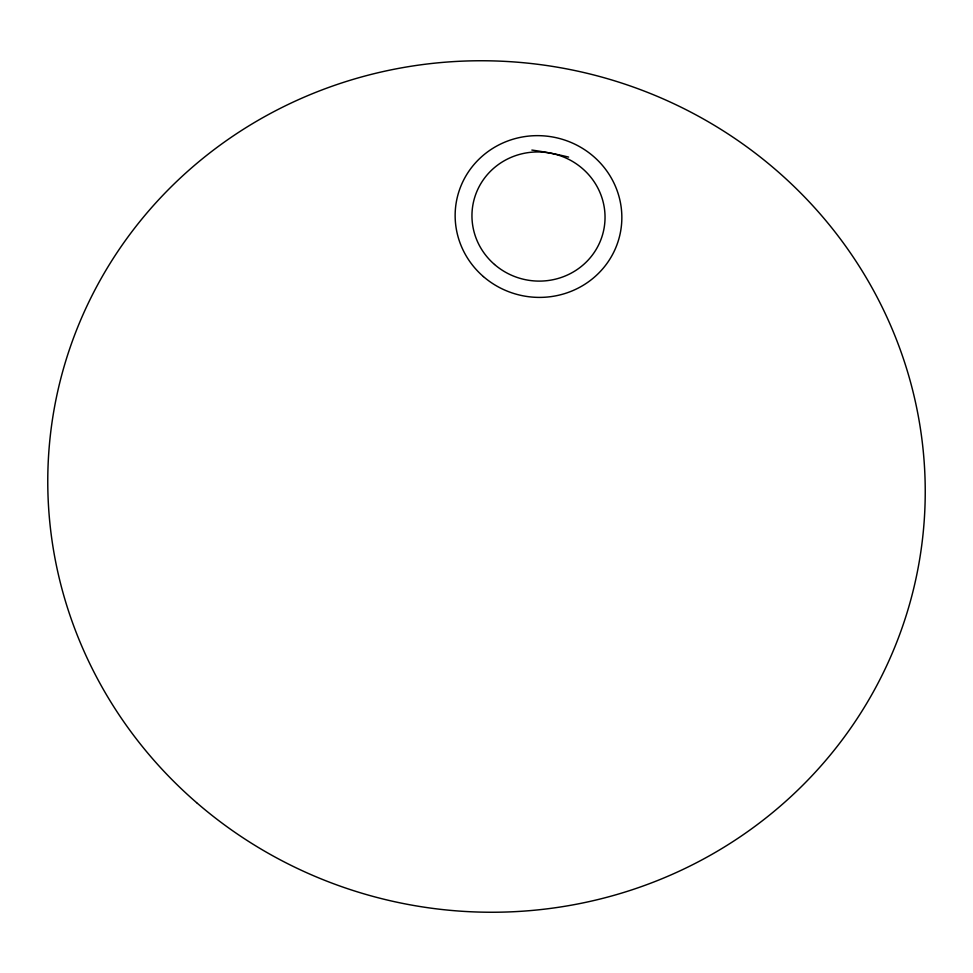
<?xml version="1.0" encoding="UTF-8"?>
<svg xmlns="http://www.w3.org/2000/svg" width="973" height="973" viewBox="0 0 973 973"><rect width="100%" height="100%" fill="white"/><g stroke="black" fill="none" stroke-linecap="round" stroke-linejoin="round"><path stroke-width="1.46" d="M531.866 150.061A350.621 339.455 10.9 0 1 554.026 153.831M555.486 154.123A350.621 339.455 10.9 0 1 568.609 157.091M196.582 802.64A439.224 425.237 10.9 0 0 916.639 575.384A439.224 425.237 10.9 0 0 346.279 81.477A439.224 425.237 10.9 0 0 196.582 802.64M483.411 276.587A83.459 80.795 10.9 0 0 620.215 233.411A83.459 80.795 10.9 0 0 511.847 139.577A83.459 80.795 10.9 0 0 483.411 276.587M494.515 264.474A66.614 64.498 10.9 0 0 603.734 230.005A66.614 64.498 10.9 0 0 517.222 155.096A66.614 64.498 10.9 0 0 494.515 264.474"/></g></svg>
